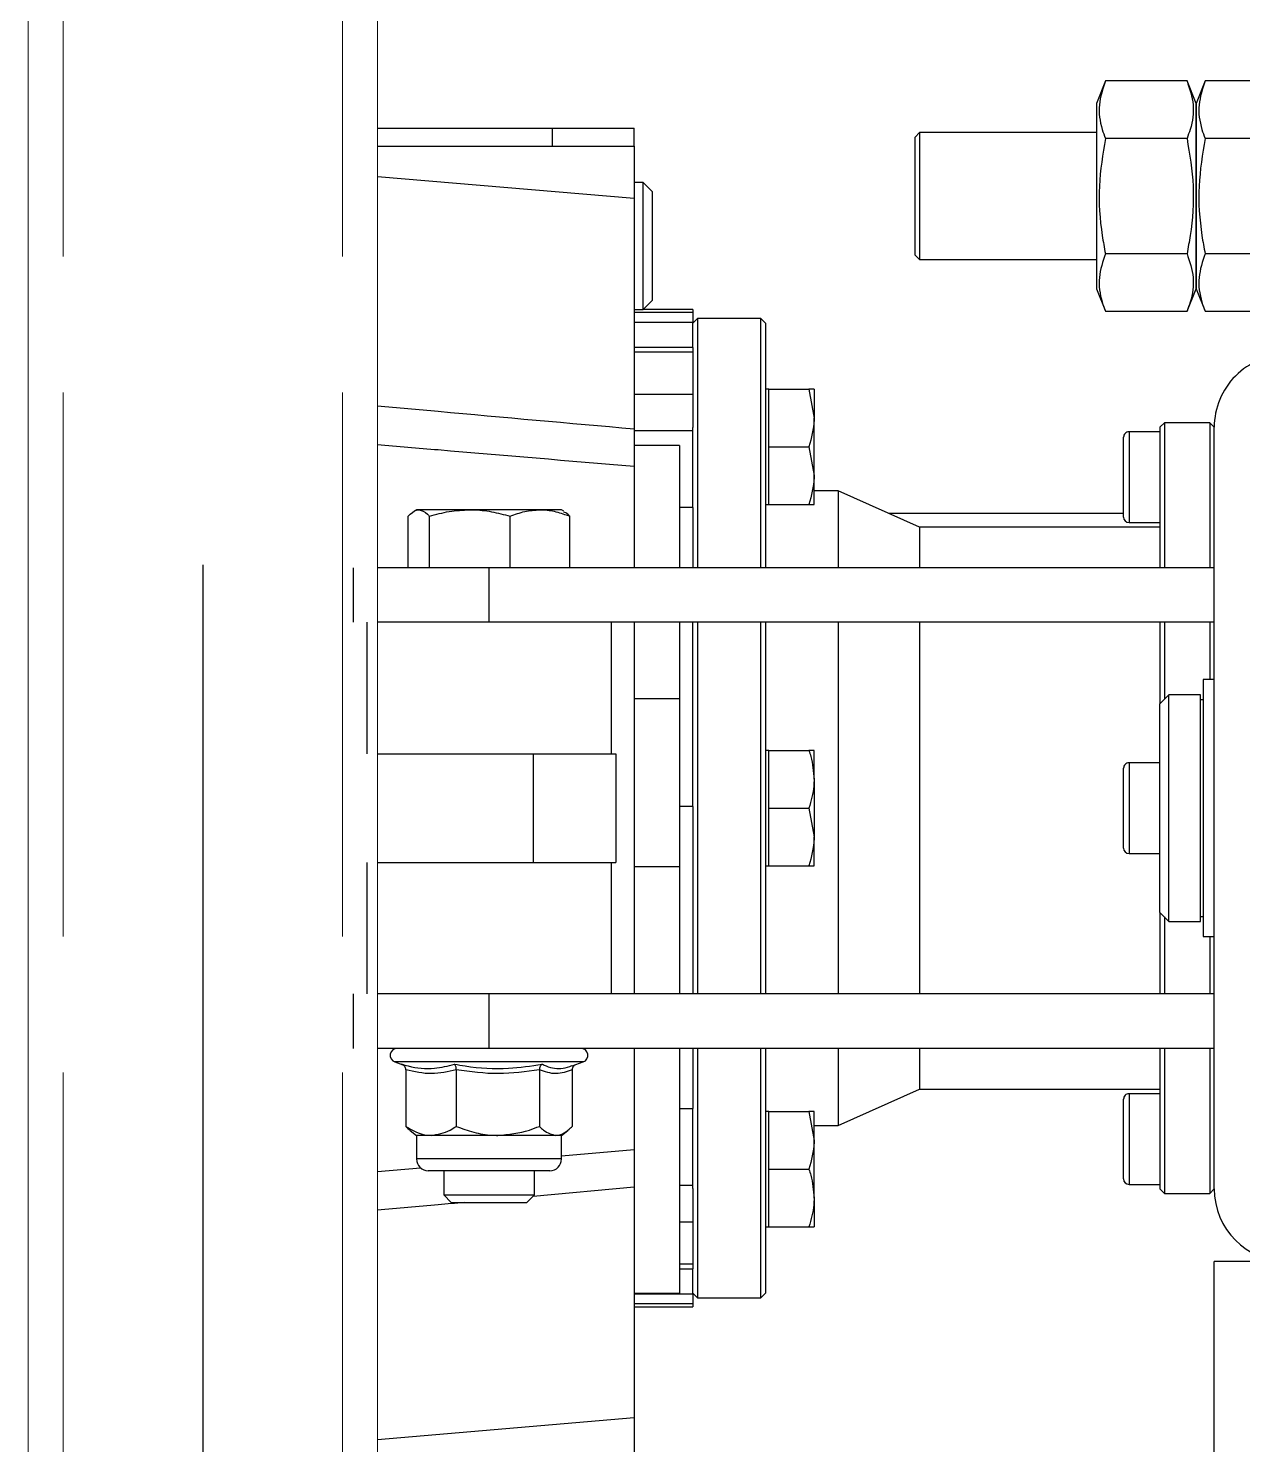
# Model space of a CAD drawing. Header units: centimetres. Extents: x 470464 to 524273, y 49611 to 59074.
# Drawn here: x 490415.19 to 490428.59, y 55520.96 to 55536.58 of the extents above; entities that cross this region are included whole.
import ezdxf

# ---------------------------------------------------------------- set-up
doc = ezdxf.new("R2010")
doc.units = ezdxf.units.CM
doc.header["$MEASUREMENT"] = 0
doc.linetypes.add('ACAD_ISO02W100', pattern=[15, 12, -3])
doc.linetypes.add('CENTER', pattern=[50.8, 31.75, -6.35, 6.35, -6.35])
doc.layers.add('AAA_GÖRÜNMEZ', color=6, linetype='ACAD_ISO02W100', lineweight=9)
doc.layers.add('AAA_LEVHA', color=255, linetype='Continuous', lineweight=20)
doc.layers.add('EKSEN', color=2, linetype='CENTER')
doc.layers.add('vinç', color=7, linetype='Continuous')

# ---------------------------------------------------------------- blocks, each defined once
blk = doc.blocks.new('JKKÖGÖ')
at = {"color": 2, "linetype": 'Continuous', "lineweight": 25}
for p, q in [((-34389.69, 51320.35), (-34389.69, 51311.35)), ((-34383.34, 51320.35), (-34383.34, 51311.35)), ((-34370.63, 51320.35), (-34370.63, 51311.35)), ((-34364.28, 51311.35), (-34364.28, 51320.35)), ((-34259.48, 51320.35), (-34259.48, 51312.35)), ((-34351.48, 51312.35), (-34351.98, 51311.85)), ((-34267.48, 51312.35), (-34351.48, 51312.35)), ((-34329.98, 51312.35), (-34335.98, 51312.35)), ((-34335.98, 51312.35), (-34335.98, 51232.35)), ((-34329.98, 51312.35), (-34329.98, 51232.35)), ((-34323.65, 51312.35), (-34323.65, 51311.15)), ((-34295.32, 51311.15), (-34295.32, 51312.35)), ((-34282.98, 51312.35), (-34288.98, 51312.35)), ((-34288.98, 51312.35), (-34288.98, 51232.35)), ((-34282.98, 51312.35), (-34282.98, 51232.35)), ((-34266.98, 51311.85), (-34267.48, 51312.35)), ((-34209.48, 51312.35), (-34259.48, 51312.35)), ((-34389.69, 51311.35), (-34387.21, 51310.35)), ((-34366.76, 51310.35), (-34364.28, 51311.35)), ((-34351.98, 51311.85), (-34351.98, 51306.85)), ((-34351.98, 51311.85), (-34335.98, 51311.85)), ((-34329.98, 51311.85), (-34323.65, 51311.85)), ((-34323.65, 51311.15), (-34295.32, 51311.15)), ((-34321.98, 51310.85), (-34321.98, 51307.35)), ((-34304.91, 51310.85), (-34321.98, 51310.85)), ((-34321.43, 51311.15), (-34321.43, 51310.85)), ((-34296.98, 51310.85), (-34304.91, 51310.85)), ((-34297.53, 51310.85), (-34297.53, 51311.15)), ((-34296.98, 51307.35), (-34296.98, 51310.85)), ((-34295.32, 51311.85), (-34288.98, 51311.85)), ((-34282.98, 51311.85), (-34266.98, 51311.85)), ((-34266.98, 51306.85), (-34266.98, 51311.85)), ((-34387.21, 51310.35), (-34389.69, 51309.35)), ((-34389.69, 51309.35), (-34389.69, 51300.35)), ((-34366.76, 51310.35), (-34387.21, 51310.35)), ((-34387.21, 51310.35), (-34376.98, 51310.35)), ((-34383.34, 51309.35), (-34383.34, 51300.35)), ((-34376.98, 51310.35), (-34366.76, 51310.35)), ((-34370.63, 51309.35), (-34370.63, 51300.35)), ((-34364.28, 51309.35), (-34366.76, 51310.35)), ((-34364.28, 51300.35), (-34364.28, 51309.35)), ((-34351.98, 51306.85), (-34351.48, 51306.35)), ((-34351.98, 51306.85), (-34335.98, 51306.85)), ((-34351.48, 51306.35), (-34335.98, 51306.35)), ((-34350.98, 51306.35), (-34350.98, 51302.95)), ((-34340.98, 51302.95), (-34340.98, 51306.35)), ((-34340.48, 51306.35), (-34340.48, 51279.85)), ((-34329.98, 51306.85), (-34321.48, 51306.85)), ((-34329.98, 51306.35), (-34320.98, 51306.35)), ((-34321.98, 51307.35), (-34320.98, 51306.35)), ((-34304.91, 51307.35), (-34321.98, 51307.35)), ((-34305.27, 51306.35), (-34320.98, 51306.35)), ((-34314.48, 51306.35), (-34314.48, 51302.95)), ((-34297.98, 51306.35), (-34305.27, 51306.35)), ((-34296.98, 51307.35), (-34304.91, 51307.35)), ((-34304.48, 51302.95), (-34304.48, 51306.35)), ((-34297.98, 51306.35), (-34296.98, 51307.35)), ((-34297.98, 51306.35), (-34288.98, 51306.35)), ((-34297.48, 51306.85), (-34288.98, 51306.85)), ((-34282.98, 51306.85), (-34266.98, 51306.85)), ((-34282.98, 51306.35), (-34267.48, 51306.35)), ((-34278.48, 51279.85), (-34278.48, 51306.35)), ((-34277.98, 51306.35), (-34277.98, 51302.95)), ((-34267.98, 51302.95), (-34267.98, 51306.35)), ((-34267.48, 51306.35), (-34266.98, 51306.85)), ((-34350.98, 51302.95), (-34347.89, 51302.95)), ((-34347.89, 51302.95), (-34340.98, 51302.95)), ((-34314.48, 51302.95), (-34311.39, 51302.95)), ((-34311.39, 51302.95), (-34304.48, 51302.95)), ((-34277.98, 51302.95), (-34274.89, 51302.95)), ((-34274.89, 51302.95), (-34267.98, 51302.95)), ((-34347.67, 51302.35), (-34350.38, 51302.35)), ((-34341.58, 51302.35), (-34347.67, 51302.35)), ((-34341.98, 51302.35), (-34341.98, 51276.47)), ((-34311.17, 51302.35), (-34313.88, 51302.35)), ((-34305.08, 51302.35), (-34311.17, 51302.35)), ((-34274.67, 51302.35), (-34277.38, 51302.35)), ((-34268.58, 51302.35), (-34274.67, 51302.35)), ((-34389.69, 51300.35), (-34387.21, 51299.35)), ((-34366.76, 51299.35), (-34364.28, 51300.35)), ((-34387.21, 51299.35), (-34376.98, 51299.35)), ((-34383.98, 51299.35), (-34383.98, 51279.85)), ((-34376.98, 51299.35), (-34366.76, 51299.35)), ((-34369.98, 51279.85), (-34369.98, 51299.35)), ((-34383.98, 51279.85), (-34383.48, 51279.35)), ((-34383.98, 51279.85), (-34369.98, 51279.85)), ((-34370.48, 51279.35), (-34369.98, 51279.85)), ((-34340.48, 51279.85), (-34344.48, 51270.85)), ((-34340.48, 51279.85), (-34335.98, 51279.85)), ((-34329.98, 51279.85), (-34288.98, 51279.85)), ((-34282.98, 51279.85), (-34278.48, 51279.85)), ((-34274.48, 51270.85), (-34278.48, 51279.85)), ((-34370.48, 51279.35), (-34383.48, 51279.35)), ((-34344.48, 51270.85), (-34344.48, 51268.21)), ((-34344.48, 51270.85), (-34335.98, 51270.85)), ((-34329.98, 51270.85), (-34288.98, 51270.85)), ((-34282.98, 51270.85), (-34274.48, 51270.85)), ((-34274.48, 51268.21), (-34274.48, 51270.85)), ((-34355.67, 51267.64), (-34352.5, 51268.21)), ((-34355.67, 51268.21), (-34352.5, 51268.21)), ((-34355.67, 51263.23), (-34355.67, 51267.64)), ((-34346.15, 51268.21), (-34352.5, 51268.21)), ((-34349.32, 51267.64), (-34346.15, 51268.21)), ((-34349.32, 51263.23), (-34349.32, 51267.64)), ((-34342.97, 51268.21), (-34346.15, 51268.21)), ((-34342.97, 51263.23), (-34342.97, 51267.64)), ((-34312.66, 51268.21), (-34315.83, 51268.21)), ((-34315.83, 51263.23), (-34315.83, 51267.64)), ((-34312.66, 51268.21), (-34306.31, 51268.21)), ((-34309.48, 51267.64), (-34306.31, 51268.21)), ((-34309.48, 51263.23), (-34309.48, 51267.64)), ((-34303.13, 51268.21), (-34306.31, 51268.21)), ((-34303.13, 51267.64), (-34303.13, 51268.21)), ((-34303.13, 51263.23), (-34303.13, 51267.64)), ((-34276, 51267.64), (-34272.82, 51268.21)), ((-34272.82, 51268.21), (-34276, 51268.21)), ((-34276, 51263.23), (-34276, 51267.64)), ((-34266.47, 51268.21), (-34272.82, 51268.21)), ((-34269.65, 51263.23), (-34269.65, 51267.64)), ((-34266.47, 51268.21), (-34263.3, 51268.21)), ((-34263.3, 51267.64), (-34263.3, 51268.21)), ((-34263.3, 51263.23), (-34263.3, 51267.64)), ((-34362.98, 51262.85), (-34363.48, 51262.35)), ((-34363.48, 51262.35), (-34363.48, 51255.35)), ((-34335.98, 51262.35), (-34363.48, 51262.35)), ((-34362.98, 51262.85), (-34335.98, 51262.85)), ((-34355.67, 51263.23), (-34355.67, 51262.85)), ((-34352.5, 51263.23), (-34355.67, 51263.23)), ((-34349.32, 51263.23), (-34352.5, 51263.23)), ((-34346.15, 51263.23), (-34349.32, 51263.23)), ((-34342.97, 51263.23), (-34346.15, 51263.23)), ((-34342.97, 51262.85), (-34342.97, 51263.23)), ((-34329.98, 51262.85), (-34288.98, 51262.85)), ((-34288.98, 51262.35), (-34329.98, 51262.35)), ((-34315.83, 51263.23), (-34315.83, 51262.85)), ((-34312.66, 51263.23), (-34315.83, 51263.23)), ((-34309.48, 51263.23), (-34312.66, 51263.23)), ((-34306.31, 51263.23), (-34309.48, 51263.23)), ((-34303.13, 51263.23), (-34306.31, 51263.23)), ((-34303.13, 51262.85), (-34303.13, 51263.23)), ((-34282.98, 51262.85), (-34255.98, 51262.85)), ((-34255.48, 51262.35), (-34282.98, 51262.35)), ((-34276, 51263.23), (-34276, 51262.85)), ((-34272.82, 51263.23), (-34276, 51263.23)), ((-34269.65, 51263.23), (-34272.82, 51263.23)), ((-34266.47, 51263.23), (-34269.65, 51263.23)), ((-34263.3, 51263.23), (-34266.47, 51263.23)), ((-34263.3, 51262.85), (-34263.3, 51263.23)), ((-34255.48, 51262.35), (-34255.98, 51262.85)), ((-34255.48, 51255.35), (-34255.48, 51262.35)), ((-34364.48, 51254.85), (-34364.48, 51249.35)), ((-34364.48, 51254.85), (-34364.17, 51254.85)), ((-34364.17, 51248.35), (-34364.17, 51254.85)), ((-34364.17, 51254.85), (-34363.05, 51254.85)), ((-34363.48, 51255.35), (-34362.98, 51254.85)), ((-34363.48, 51255.35), (-34335.98, 51255.35)), ((-34363.05, 51254.85), (-34363.05, 51248.35)), ((-34361.94, 51254.85), (-34363.05, 51254.85)), ((-34360.29, 51254.85), (-34361.94, 51254.85)), ((-34360.29, 51254.85), (-34360.29, 51248.35)), ((-34360.29, 51254.85), (-34359.77, 51254.85)), ((-34359.77, 51254.85), (-34359.77, 51248.35)), ((-34359.77, 51254.85), (-34355.14, 51254.85)), ((-34355.14, 51248.35), (-34355.14, 51254.85)), ((-34355.14, 51254.85), (-34351.45, 51254.85)), ((-34342.62, 51254.85), (-34351.45, 51254.85)), ((-34351.08, 51254.85), (-34351.08, 51248.35)), ((-34342.65, 51254.85), (-34342.69, 51254.85)), ((-34342.65, 51254.85), (-34342.65, 51253.35)), ((-34342.65, 51254.85), (-34335.98, 51254.85)), ((-34329.98, 51255.35), (-34288.98, 51255.35)), ((-34310.7, 51254.85), (-34329.98, 51254.85)), ((-34309.64, 51254.85), (-34310.7, 51254.85)), ((-34309.64, 51254.85), (-34309.64, 51253.35)), ((-34309.64, 51254.85), (-34288.98, 51254.85)), ((-34282.98, 51255.35), (-34255.48, 51255.35)), ((-34282.98, 51254.85), (-34276.35, 51254.85)), ((-34276.35, 51253.35), (-34276.35, 51254.85)), ((-34276.35, 51254.85), (-34276.34, 51254.85)), ((-34276.34, 51253.35), (-34276.34, 51254.85)), ((-34276.28, 51254.85), (-34276.34, 51254.85)), ((-34267.52, 51254.85), (-34276.34, 51254.85)), ((-34267.89, 51253.35), (-34267.89, 51254.85)), ((-34267.52, 51254.85), (-34263.83, 51254.85)), ((-34263.83, 51254.85), (-34259.2, 51254.85)), ((-34263.83, 51254.85), (-34263.83, 51253.35)), ((-34259.2, 51254.85), (-34258.68, 51254.85)), ((-34259.2, 51253.35), (-34259.2, 51254.85)), ((-34257.03, 51254.85), (-34258.72, 51254.85)), ((-34258.68, 51253.35), (-34258.68, 51254.85)), ((-34255.92, 51254.85), (-34257.03, 51254.85)), ((-34255.98, 51254.85), (-34255.48, 51255.35)), ((-34255.92, 51248.35), (-34255.92, 51254.85)), ((-34255.92, 51254.85), (-34254.8, 51254.85)), ((-34254.8, 51254.85), (-34254.8, 51248.35)), ((-34254.8, 51254.85), (-34254.48, 51254.85)), ((-34254.48, 51248.35), (-34254.48, 51254.85)), ((-34349.48, 51253.35), (-34349.48, 51248.35)), ((-34349.48, 51253.35), (-34335.98, 51253.35)), ((-34329.98, 51253.35), (-34321.52, 51253.35)), ((-34321.52, 51253.35), (-34321.52, 51248.35)), ((-34321.52, 51253.35), (-34302.99, 51253.35)), ((-34302.99, 51253.35), (-34302.99, 51248.35)), ((-34302.99, 51253.35), (-34288.98, 51253.35)), ((-34282.98, 51253.35), (-34255.98, 51253.35)), ((-34255.98, 51248.35), (-34255.98, 51253.35)), ((-34377.48, 51250.35), (-34378.48, 51249.35)), ((-34377.48, 51250.35), (-34365.48, 51250.35)), ((-34364.48, 51249.35), (-34365.48, 51250.35)), ((-34382.48, 51248.35), (-34384.48, 51248.35)), ((-34384.48, 51239.35), (-34384.48, 51248.35)), ((-34382.48, 51220.03), (-34382.48, 51248.35)), ((-34376.71, 51248.35), (-34379.12, 51220.03)), ((-34378.48, 51249.35), (-34378.48, 51248.35)), ((-34364.48, 51249.35), (-34378.48, 51249.35)), ((-34376.71, 51248.35), (-34351.31, 51248.35)), ((-34364.48, 51248.35), (-34364.48, 51249.35)), ((-34351.31, 51248.35), (-34347.16, 51248.35)), ((-34347.16, 51248.35), (-34335.98, 51248.35)), ((-34329.98, 51248.35), (-34288.98, 51248.35)), ((-34282.98, 51248.35), (-34271.81, 51248.35)), ((-34271.81, 51248.35), (-34267.66, 51248.35)), ((-34271.14, 51240.35), (-34271.81, 51248.35)), ((-34267.66, 51248.35), (-34242.26, 51248.35)), ((-34267.66, 51248.35), (-34266.66, 51237.2)), ((-34239.85, 51220.03), (-34242.26, 51248.35)), ((-34315.48, 51245.85), (-34329.98, 51245.85)), ((-34315.48, 51246.35), (-34303.48, 51246.35)), ((-34315.48, 51237.22), (-34315.48, 51246.35)), ((-34303.48, 51237.22), (-34303.48, 51246.35)), ((-34288.98, 51245.85), (-34303.48, 51245.85)), ((-34281.04, 51241.51), (-34281.48, 51242.74)), ((-34281.48, 51242.74), (-34281.48, 51221.96)), ((-34342.23, 51240.61), (-34342.38, 51240.35)), ((-34335.98, 51241.25), (-34341.67, 51241.25)), ((-34280.62, 51241.52), (-34274.38, 51241.52)), ((-34273.38, 51240.35), (-34273.94, 51241.04)), ((-34384.48, 51220.03), (-34384.48, 51239.35)), ((-34382.48, 51239.35), (-34384.48, 51239.35)), ((-34342.38, 51240.35), (-34342.38, 51237.96)), ((-34270.78, 51240.35), (-34273.38, 51240.35)), ((-34273.38, 51240.35), (-34273.38, 51239.71)), ((-34273.38, 51239.71), (-34273.38, 51233.32)), ((-34270.78, 51240.35), (-34270.78, 51224.35)), ((-34269.48, 51239.05), (-34269.48, 51225.65)), ((-34342.38, 51237.96), (-34342.38, 51230.22)), ((-34280.62, 51237.91), (-34274.38, 51237.91)), ((-34266.81, 51237.35), (-34269.48, 51237.35)), ((-34265.98, 51236.52), (-34266.81, 51237.35)), ((-34266.81, 51227.35), (-34266.81, 51237.35)), ((-34315.48, 51237.22), (-34303.48, 51237.22)), ((-34315.48, 51220.03), (-34315.48, 51237.22)), ((-34303.48, 51220.03), (-34303.48, 51237.22)), ((-34265.98, 51228.18), (-34265.98, 51236.52)), ((-34335.98, 51234.67), (-34341.67, 51234.67)), ((-34273.38, 51233.32), (-34273.38, 51225.96)), ((-34329.98, 51232.35), (-34335.98, 51232.35)), ((-34335.98, 51232.35), (-34335.98, 51220.03)), ((-34329.98, 51232.35), (-34329.98, 51220.03)), ((-34282.98, 51232.35), (-34288.98, 51232.35)), ((-34288.98, 51232.35), (-34288.98, 51220.03)), ((-34282.98, 51232.35), (-34282.98, 51220.03)), ((-34342.38, 51230.22), (-34342.38, 51224.61)), ((-34280.62, 51228.74), (-34274.38, 51228.74)), ((-34266.81, 51227.35), (-34265.98, 51228.18)), ((-34269.48, 51227.35), (-34266.81, 51227.35)), ((-34335.98, 51225.77), (-34341.67, 51225.77)), ((-34273.38, 51225.96), (-34273.38, 51224.35)), ((-34342.38, 51224.61), (-34342.38, 51224.35)), ((-34342.38, 51224.35), (-34342.23, 51224.08)), ((-34335.98, 51223.44), (-34341.67, 51223.44)), ((-34273.94, 51223.66), (-34273.38, 51224.35)), ((-34273.38, 51224.35), (-34270.78, 51224.35)), ((-34269.41, 51220.03), (-34269.82, 51224.77)), ((-34281.48, 51221.96), (-34281.16, 51222.85)), ((-34280.62, 51223.18), (-34274.38, 51223.18)), ((-34329.98, 51218.85), (-34315.48, 51218.85)), ((-34303.48, 51218.85), (-34288.98, 51218.85)), ((-34335.98, 51217.35), (-34329.98, 51217.35)), ((-34288.98, 51217.35), (-34282.98, 51217.35))]:
    blk.add_line(p, q, dxfattribs=at)
for centre, radius, start, end in [((-34351.48, 51320.35), 8, 180, 270), ((-34267.48, 51320.35), 8, 270, 0), ((-34350.38, 51302.95), 0.6, 180, 270), ((-34341.58, 51302.95), 0.6, 270, 0), ((-34313.88, 51302.95), 0.6, 180, 270), ((-34305.08, 51302.95), 0.6, 270, 0), ((-34277.38, 51302.95), 0.6, 180, 270), ((-34268.58, 51302.95), 0.6, 270, 0), ((-34282.21, 51242.48), 0.773, 20, 180), ((-34270.78, 51239.05), 1.3, 0, 90), ((-34270.78, 51225.65), 1.3, 270, 0), ((-34282.21, 51222.22), 0.773, 180, 340)]:
    blk.add_arc(centre, radius, start, end, dxfattribs=at)
for points, knots in [([(-34389.69, 51311.35), (-34388.81, 51311.06), (-34387.04, 51310.47), (-34384.89, 51310.77), (-34383.67, 51311.22), (-34383.34, 51311.35)], [0, 0, 0, 0, 0.414444, 0.841797, 1, 1, 1, 1]), ([(-34383.34, 51311.35), (-34381.59, 51311.06), (-34378.04, 51310.47), (-34373.75, 51310.77), (-34371.3, 51311.22), (-34370.63, 51311.35)], [0, 0, 0, 0, 0.414444, 0.841797, 1, 1, 1, 1]), ([(-34370.63, 51311.35), (-34369.76, 51311.06), (-34367.99, 51310.47), (-34365.84, 51310.77), (-34364.61, 51311.22), (-34364.28, 51311.35)], [0, 0, 0, 0, 0.414444, 0.841797, 1, 1, 1, 1]), ([(-34389.69, 51309.35), (-34388.81, 51309.64), (-34387.04, 51310.23), (-34384.89, 51309.93), (-34383.67, 51309.47), (-34383.34, 51309.35)], [0, 0, 0, 0, 0.4144438, 0.8417967, 1, 1, 1, 1]), ([(-34383.34, 51309.35), (-34381.59, 51309.64), (-34378.04, 51310.23), (-34373.75, 51309.93), (-34371.3, 51309.47), (-34370.63, 51309.35)], [0, 0, 0, 0, 0.414444, 0.841797, 1, 1, 1, 1]), ([(-34370.63, 51309.35), (-34369.76, 51309.64), (-34367.99, 51310.23), (-34365.84, 51309.93), (-34364.61, 51309.47), (-34364.28, 51309.35)], [0, 0, 0, 0, 0.414444, 0.841797, 1, 1, 1, 1]), ([(-34389.69, 51300.35), (-34388.81, 51300.06), (-34387.04, 51299.47), (-34384.89, 51299.77), (-34383.67, 51300.22), (-34383.34, 51300.35)], [0, 0, 0, 0, 0.414444, 0.841797, 1, 1, 1, 1]), ([(-34383.34, 51300.35), (-34381.59, 51300.06), (-34378.04, 51299.47), (-34373.75, 51299.77), (-34371.3, 51300.22), (-34370.63, 51300.35)], [0, 0, 0, 0, 0.414444, 0.841797, 1, 1, 1, 1]), ([(-34370.63, 51300.35), (-34369.76, 51300.06), (-34367.99, 51299.47), (-34365.84, 51299.77), (-34364.61, 51300.22), (-34364.28, 51300.35)], [0, 0, 0, 0, 0.414444, 0.841797, 1, 1, 1, 1]), ([(-34355.67, 51268.21), (-34355.67, 51268.2), (-34355.67, 51268.17), (-34355.67, 51267.87), (-34355.67, 51267.64)], [0, 0, 0, 0, 0.231849, 1, 1, 1, 1]), ([(-34352.5, 51268.21), (-34352.42, 51268.21), (-34351.35, 51268.2), (-34350.3, 51267.91), (-34349.32, 51267.64)], [0, 0, 0, 0, 0.070214, 1, 1, 1, 1]), ([(-34346.15, 51268.21), (-34346.07, 51268.21), (-34345, 51268.2), (-34343.95, 51267.91), (-34342.97, 51267.64)], [0, 0, 0, 0, 0.070214, 1, 1, 1, 1]), ([(-34342.97, 51267.64), (-34342.97, 51267.87), (-34342.97, 51268.17), (-34342.97, 51268.2), (-34342.97, 51268.21)], [0, 0, 0, 0, 0.7681507, 1, 1, 1, 1]), ([(-34315.83, 51267.64), (-34315.62, 51267.71), (-34314.58, 51268.05), (-34313.51, 51268.14), (-34312.66, 51268.21)], [0, 0, 0, 0, 0.2110008, 1, 1, 1, 1]), ([(-34315.83, 51268.21), (-34315.83, 51268.21), (-34315.83, 51268.2), (-34315.83, 51267.91), (-34315.83, 51267.64)], [0, 0, 0, 0, 0.0702136, 1, 1, 1, 1]), ([(-34312.66, 51268.21), (-34312.41, 51268.2), (-34311.34, 51268.17), (-34310.29, 51267.87), (-34309.48, 51267.64)], [0, 0, 0, 0, 0.2318493, 1, 1, 1, 1]), ([(-34306.31, 51268.21), (-34306.23, 51268.21), (-34305.16, 51268.2), (-34304.11, 51267.91), (-34303.13, 51267.64)], [0, 0, 0, 0, 0.070214, 1, 1, 1, 1]), ([(-34276, 51268.21), (-34276, 51268.21), (-34276, 51268.2), (-34276, 51267.91), (-34276, 51267.64)], [0, 0, 0, 0, 0.070214, 1, 1, 1, 1]), ([(-34272.82, 51268.21), (-34272.75, 51268.21), (-34271.68, 51268.2), (-34270.62, 51267.91), (-34269.65, 51267.64)], [0, 0, 0, 0, 0.070214, 1, 1, 1, 1]), ([(-34269.65, 51267.64), (-34269.43, 51267.71), (-34268.4, 51268.05), (-34267.32, 51268.14), (-34266.47, 51268.21)], [0, 0, 0, 0, 0.211001, 1, 1, 1, 1]), ([(-34266.47, 51268.21), (-34266.22, 51268.2), (-34265.15, 51268.17), (-34264.1, 51267.87), (-34263.3, 51267.64)], [0, 0, 0, 0, 0.231849, 1, 1, 1, 1]), ([(-34382.48, 51248.35), (-34382.41, 51248.35), (-34382.25, 51248.35), (-34381.18, 51248.35), (-34380.02, 51248.35), (-34379, 51248.35), (-34377.88, 51248.35), (-34377.1, 51248.35), (-34376.71, 51248.35)], [0, 0, 0, 0, 0.249437, 0.49859, 0.624333, 0.748954, 0.874481, 1, 1, 1, 1]), ([(-34353.86, 51220.03), (-34353.65, 51222.27), (-34352.79, 51231.71), (-34351.95, 51241.15), (-34351.31, 51248.35)], [0.3415391, 0.3415391, 0.3415391, 0.3415391, 0.4977681, 1, 1, 1, 1]), ([(-34347.16, 51248.35), (-34347.76, 51241.15), (-34348.55, 51231.71), (-34349.36, 51222.27), (-34349.55, 51220.03)], [0, 0, 0, 0, 0.5022204, 0.658451, 0.658451, 0.658451, 0.658451]), ([(-34242.26, 51248.35), (-34241.87, 51248.35), (-34241.09, 51248.35), (-34239.97, 51248.35), (-34238.95, 51248.35), (-34237.8, 51248.35), (-34236.72, 51248.35), (-34236.56, 51248.35), (-34236.48, 51248.35)], [0, 0, 0, 0, 0.125226, 0.250513, 0.375031, 0.500778, 0.749925, 1, 1, 1, 1]), ([(-34342.38, 51237.96), (-34342.38, 51238.04), (-34342.38, 51238.63), (-34342.22, 51239.75), (-34341.86, 51240.75), (-34341.67, 51241.25)], [0, 0, 0, 0, 0.070086, 0.530782, 1, 1, 1, 1]), ([(-34341.67, 51241.25), (-34341.75, 51241.18), (-34342, 51240.97), (-34342.07, 51240.75), (-34342.12, 51240.61)], [0, 0, 0, 0, 0.3384054, 1, 1, 1, 1]), ([(-34281.24, 51238.2), (-34281.17, 51238.35), (-34280.83, 51239.11), (-34280.61, 51240.21), (-34280.96, 51241.17), (-34281.09, 51241.49)], [0, 0, 0, 0, 0.141555, 0.71021, 1, 1, 1, 1]), ([(-34281.16, 51241.84), (-34281.15, 51241.83), (-34281.11, 51241.75), (-34280.99, 51241.65), (-34280.82, 51241.54), (-34280.68, 51241.52), (-34280.62, 51241.52)], [0, 0, 0, 0, 0.0684726, 0.4004858, 0.6996265, 1, 1, 1, 1]), ([(-34280.62, 51241.52), (-34280.41, 51240.93), (-34279.98, 51239.72), (-34280.4, 51238.52), (-34280.62, 51237.91)], [0, 0, 0, 0, 0.492184, 1, 1, 1, 1]), ([(-34273.38, 51239.71), (-34273.39, 51239.78), (-34273.4, 51240.1), (-34273.62, 51240.65), (-34274.04, 51241.18), (-34274.33, 51241.46), (-34274.38, 51241.52)], [0, 0, 0, 0, 0.115379, 0.505024, 0.904755, 1, 1, 1, 1]), ([(-34274.38, 51237.91), (-34274.23, 51238.06), (-34273.66, 51238.64), (-34273.5, 51239.26), (-34273.38, 51239.71)], [0, 0, 0, 0, 0.264307, 1, 1, 1, 1]), ([(-34341.67, 51234.67), (-34341.87, 51235.21), (-34342.27, 51236.29), (-34342.35, 51237.4), (-34342.38, 51237.96)], [0, 0, 0, 0, 0.495458, 1, 1, 1, 1]), ([(-34281.24, 51228.55), (-34281.17, 51228.94), (-34280.83, 51230.9), (-34280.61, 51234.16), (-34281.05, 51236.97), (-34281.24, 51238.2)], [0, 0, 0, 0, 0.122762, 0.61592, 1, 1, 1, 1]), ([(-34281.24, 51238.2), (-34281.24, 51238.2), (-34281.22, 51238.16), (-34281.15, 51238.08), (-34281, 51237.98), (-34280.82, 51237.92), (-34280.68, 51237.91), (-34280.62, 51237.91)], [0, 0, 0, 0, 0.006129, 0.267616, 0.528651, 0.763841, 1, 1, 1, 1]), ([(-34280.62, 51237.91), (-34280.41, 51236.4), (-34279.98, 51233.35), (-34280.4, 51230.29), (-34280.62, 51228.74)], [0, 0, 0, 0, 0.492184, 1, 1, 1, 1]), ([(-34273.38, 51233.32), (-34273.5, 51234.5), (-34273.66, 51236.08), (-34274.24, 51237.54), (-34274.38, 51237.91)], [0, 0, 0, 0, 0.749778, 1, 1, 1, 1]), ([(-34342.38, 51230.22), (-34342.38, 51230.33), (-34342.38, 51231.13), (-34342.22, 51232.63), (-34341.86, 51233.99), (-34341.67, 51234.67)], [0, 0, 0, 0, 0.070086, 0.530782, 1, 1, 1, 1]), ([(-34274.38, 51228.74), (-34274.15, 51229.37), (-34273.67, 51230.66), (-34273.41, 51232.22), (-34273.39, 51233.12), (-34273.38, 51233.32)], [0, 0, 0, 0, 0.429975, 0.870069, 1, 1, 1, 1]), ([(-34341.67, 51225.77), (-34341.87, 51226.49), (-34342.27, 51227.95), (-34342.35, 51229.46), (-34342.38, 51230.22)], [0, 0, 0, 0, 0.495458, 1, 1, 1, 1]), ([(-34265.98, 51229.63), (-34265.9, 51228.67), (-34265.62, 51225.47), (-34265.32, 51222.27), (-34265.12, 51220.03)], [0, 0, 0, 0, 0.118358, 0.3950689, 0.3950689, 0.3950689, 0.3950689]), ([(-34280.62, 51228.74), (-34280.68, 51228.73), (-34280.82, 51228.73), (-34281, 51228.69), (-34281.15, 51228.63), (-34281.22, 51228.58), (-34281.24, 51228.55), (-34281.24, 51228.55)], [0, 0, 0, 0, 0.236159, 0.471349, 0.732384, 0.993871, 1, 1, 1, 1]), ([(-34281.24, 51222.7), (-34281.17, 51222.94), (-34280.83, 51224.14), (-34280.61, 51226.13), (-34281.05, 51227.81), (-34281.24, 51228.55)], [0, 0, 0, 0, 0.122762, 0.61592, 1, 1, 1, 1]), ([(-34280.62, 51228.74), (-34280.41, 51227.83), (-34279.98, 51225.97), (-34280.4, 51224.12), (-34280.62, 51223.18)], [0, 0, 0, 0, 0.492184, 1, 1, 1, 1]), ([(-34273.38, 51225.96), (-34273.5, 51226.67), (-34273.66, 51227.63), (-34274.24, 51228.52), (-34274.38, 51228.74)], [0, 0, 0, 0, 0.749778, 1, 1, 1, 1]), ([(-34342.38, 51224.61), (-34342.29, 51224.93), (-34342.17, 51225.32), (-34341.75, 51225.7), (-34341.67, 51225.77)], [0, 0, 0, 0, 0.811304, 1, 1, 1, 1]), ([(-34274.38, 51223.18), (-34274.15, 51223.56), (-34273.67, 51224.34), (-34273.41, 51225.29), (-34273.39, 51225.83), (-34273.38, 51225.96)], [0, 0, 0, 0, 0.429975, 0.870069, 1, 1, 1, 1]), ([(-34341.67, 51223.44), (-34341.97, 51223.74), (-34342.35, 51224.13), (-34342.38, 51224.52), (-34342.38, 51224.61)], [0, 0, 0, 0, 0.785622, 1, 1, 1, 1]), ([(-34274.38, 51223.18), (-34274.21, 51223.33), (-34274.02, 51223.49), (-34273.95, 51223.66), (-34273.95, 51223.66)], [0, 0, 0, 0, 0.954184, 1, 1, 1, 1]), ([(-34280.62, 51223.18), (-34280.68, 51223.17), (-34280.82, 51223.16), (-34281, 51223.05), (-34281.15, 51222.9), (-34281.22, 51222.77), (-34281.24, 51222.7), (-34281.24, 51222.7)], [0, 0, 0, 0, 0.236159, 0.471349, 0.732384, 0.993871, 1, 1, 1, 1])]:
    blk.add_open_spline(points, degree=3, knots=knots, dxfattribs=at)
blk = doc.blocks.new('jtkjdkyufkkgfgyfjglo976')
at = {"layer": 'AAA_GÖRÜNMEZ', "color": 2, "ltscale": 5}
for p, q in [((28239.73, 24046.11), (34739.73, 24046.11)), ((28239.73, 24015.3), (34739.73, 24015.3))]:
    blk.add_line(p, q, dxfattribs=at)
at = {"layer": 'AAA_LEVHA', "color": 2}
blk.add_lwpolyline([(28239.73, 24049.96), (34739.73, 24049.96), (34739.73, 24011.44), (28239.73, 24011.44)], dxfattribs=at)
at = {"layer": 'EKSEN', "color": 2, "linetype": 'CENTER', "ltscale": 20}
blk.add_line((28239.73, 24030.7), (34739.73, 24030.7), dxfattribs=at)
blk = doc.blocks.new('ytrrytyıyrttrtrdffcfrfrrdftgyu')
at = {"color": 1, "xscale": 0.1, "yscale": 0.1, "zscale": 0.1}
blk.add_blockref('JKKÖGÖ', (397754.461, 71282.509), dxfattribs=at)
at = {"xscale": 0.1, "yscale": 0.1, "zscale": 0.1}
blk.add_blockref('jtkjdkyufkkgfgyfjglo976', (391217.457, 73999.516), dxfattribs=at)
blk = doc.blocks.new('KLJLKHŞKLJKŞJHIUHYGFRTDTRFJKLK')
at = {"layer": 'vinç', "color": 2}
blk.add_blockref('ytrrytyıyrttrtrdffcfrfrrdftgyu', (-5.5, -666), dxfattribs=at)

msp = doc.modelspace()

# ---------------------------------------------------------------- block references
at = {"layer": 'vinç', "color": 2, "rotation": 270}
msp.add_blockref('KLJLKHŞKLJKŞJHIUHYGFRTDTRFJKLK', (414680.531, 449845.993), dxfattribs=at)

doc.saveas('drawing.dxf')
